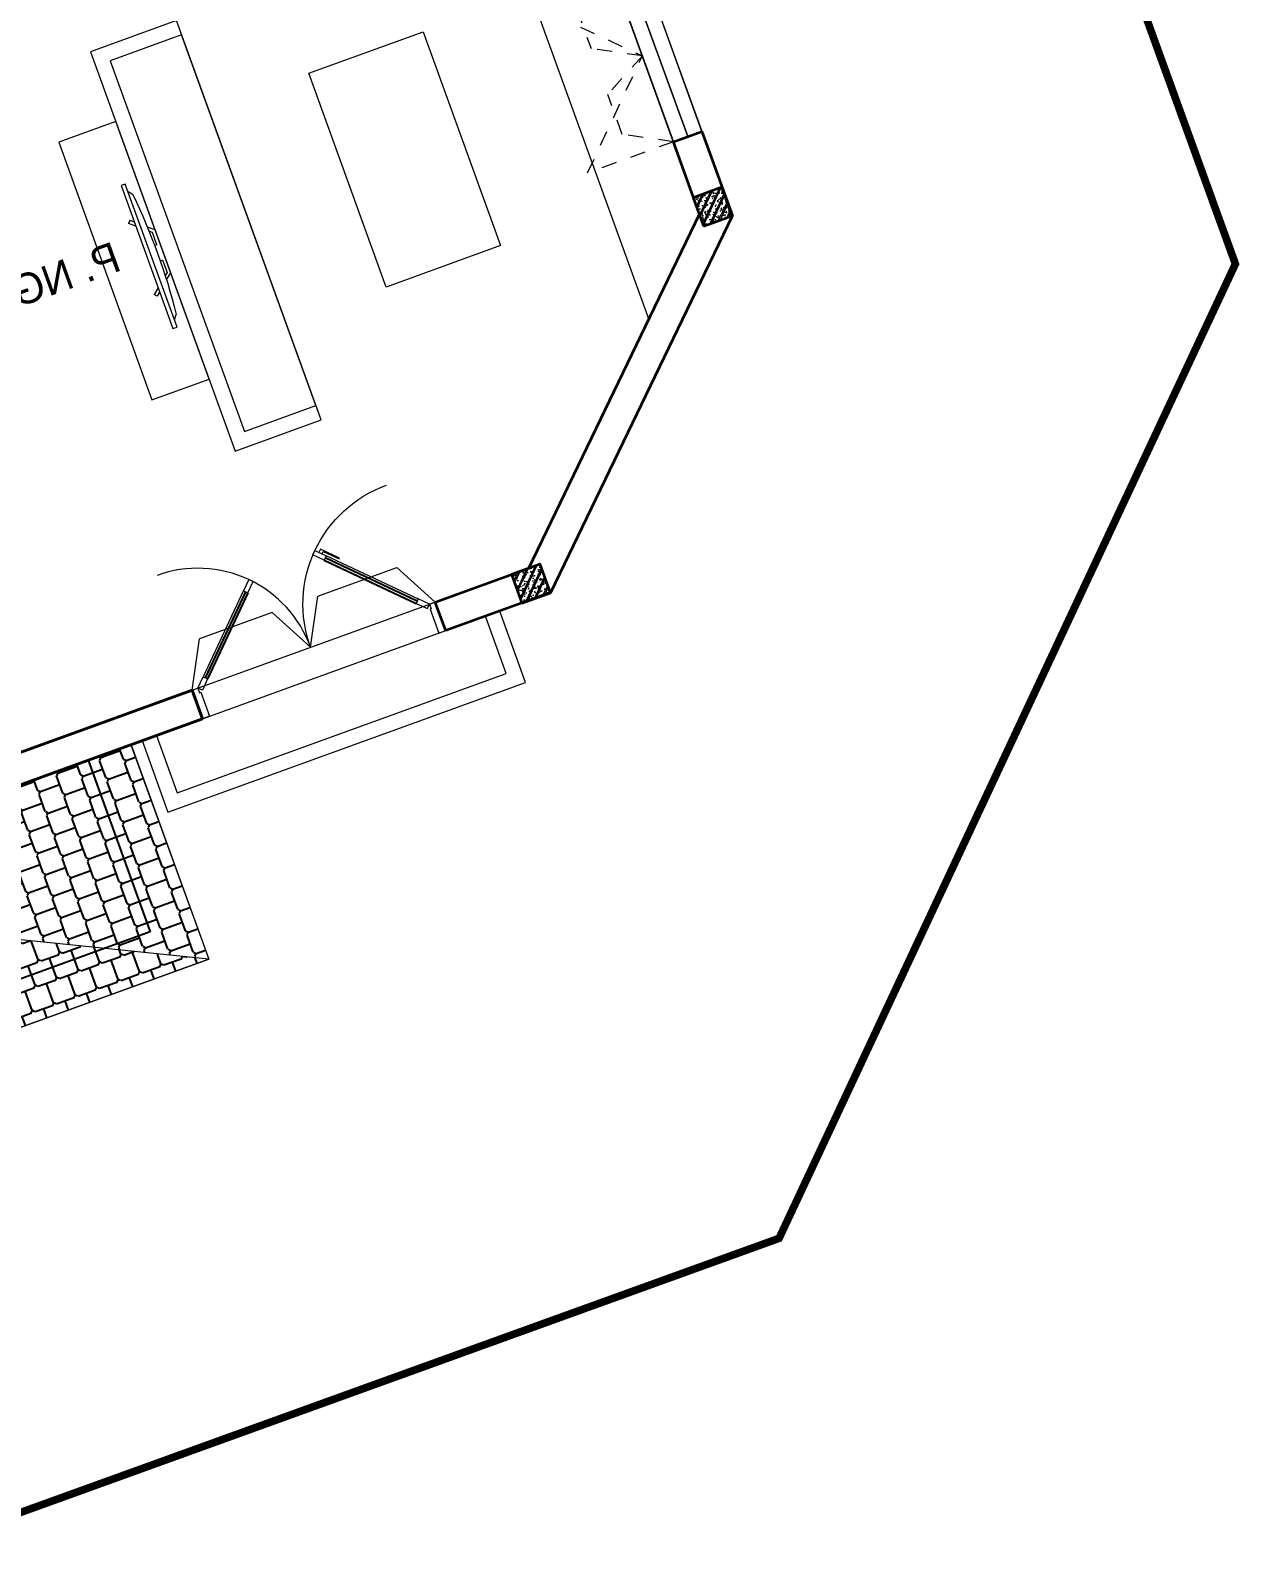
# Model space of a CAD drawing. Header units: metres. Extents: x 568332 to 569219, y 2065964 to 2066430.
# Drawn here: x 568610.11 to 568618.06, y 2066341.82 to 2066351.83 of the extents above; entities that cross this region are included whole.
import ezdxf

# ---------------------------------------------------------------- set-up
doc = ezdxf.new("R2010")
doc.units = ezdxf.units.M
for name, pattern in [('$AUDIT_BAD_LTYPE2', [0]), ('HIDDEN', [0.375, 0.25, -0.125]), ('HIDDEN2', [0.1875, 0.125, -0.0625])]:
    doc.linetypes.add(name, pattern=pattern)
doc.layers.get('0').update_dxf_attribs({"linetype": 'CONTINUOUS'})
doc.layers.get('DEFPOINTS').update_dxf_attribs({"linetype": 'CONTINUOUS'})
for name, color, linetype, lineweight in [('-DOOR', 137, 'CONTINUOUS', 9), ('-FURNITURE', 46, 'CONTINUOUS', 9), ('-HATCH', 8, 'CONTINUOUS', 5), ('-LINE1', 7, 'CONTINUOUS', 18), ('-LINE2', 252, 'CONTINUOUS', 9), ('-STEEL1', 1, 'CONTINUOUS', 35), ('-WALL', 4, 'CONTINUOUS', 35), ('TEXT25', 2, 'CONTINUOUS', 13)]:
    doc.layers.add(name, color=color, linetype=linetype, lineweight=lineweight)
for name, color, linetype in [('13. NET HATCH', 252, 'CONTINUOUS'), ('APOLIC', 7, 'CONTINUOUS'), ('LoLK', 6, 'CONTINUOUS'), ('TIMDUONG', 1, 'CONTINUOUS')]:
    doc.layers.add(name, color=color, linetype=linetype)
doc.styles.add('SVN_AVO_thuong', font='')
doc.styles.get('SVN_AVO_thuong').set_extended_font_data('SVN-Avo')

# ---------------------------------------------------------------- blocks, each defined once
blk = doc.blocks.new('*U292')
at = {"ltscale": 0.3}
for points in [[(1072.648608955455, 0, 0.4142135623730951), (50, 1022.648608955455, 0.4142135623730951)], [(1072.648608955456, 0, -0.4142135623730951), (2040.997291771643, 968.3486828161876, -0.4142135623730951)]]:
    blk.add_lwpolyline(points, format="xyb", dxfattribs=at)
for points in [[(704.4658889366618, 654.4658889366615), (120.7106781186548, 70.71067811865474)], [(702.4110880447375, 652.4110880447372), (730.6953592921994, 624.1268167972753), (801.4060374108542, 694.8374949159302), (773.1217661633923, 723.1217661633921), (702.4110880447375, 652.4110880447372)], [(1426.98204971791, 614.0152420537327), (1398.697778470448, 585.730970806271), (1327.987100351793, 656.4416489249254), (1356.271371599255, 684.7259201723875), (1426.98204971791, 614.0152420537327)], [(1424.927248825986, 616.0700429456567), (1970.286613652989, 70.71067811865441)], [(120.7106781186548, 70.71067811865474), (148.9949493661167, 42.42640687119284), (78.2842712474619, -28.2842712474619), (50, 0), (120.7106781186548, 70.71067811865474)], [(1970.286613652989, 70.71067811865441), (1942.002342405526, 42.42640687119251), (2012.713020524181, -28.28427124746213), (2040.997291771643, -2.273736754432321e-13), (1970.286613652989, 70.71067811865441)]]:
    blk.add_lwpolyline(points)
for points in [[(607.832537065732, 597.8121955390618), (727.7715124857222, 717.7511709590519), (747.7613417223872, 697.761341722387), (727.7715124857427, 677.7715124857425), (711.7796490964148, 693.7633758750703), (611.8305029130692, 593.8142296917247)], [(0, 0), (50, 0), (50, -40), (60, -40), (60, -245.9999999543969), (0, -245.9999999543969)], [(2090.997291771643, 0), (2040.997291771643, 0), (2040.997291771643, -40), (2030.997291771643, -40), (2030.997291771643, -245.9999999543969), (2090.997291771643, -245.9999999543969)]]:
    blk.add_lwpolyline(points, close=True)
at = {"layer": 'APOLIC', "linetype": '$AUDIT_BAD_LTYPE2'}
for p, q in [((134.8528137423857, 56.56854249492379), (716.5532236684685, 638.2689524210064)), ((730.6953592921994, 624.1268167972753), (148.9949493661167, 42.42640687119284)), ((1398.697778470448, 585.730970806271), (1942.002342405526, 42.42640687119251)), ((1956.144478029257, 56.56854249492335), (1412.839914094179, 599.8731064300016))]:
    blk.add_line(p, q, dxfattribs=at)
blk = doc.blocks.new('XR.MB.LM123$0$tvi 1')
blk.add_lwpolyline([(28.54445810673496, -2.291926648467779e-10), (28.54445810673496, -999.9999999999964), (-7.275957614183426e-12, -1000), (0, 0)], close=True)
for points in [[(28.54445810680045, -50.31958968611434), (52.37372755713295, -80.86315460130209)], [(-24.09820395050338, -235.5599978379832), (-39.09879504836863, -251.7939635238108)], [(0, -284.7849796677438), (-39.09879504836863, -251.7939635238108)], [(0, -255.9952397129928), (-24.09820395050338, -235.5599978379832)], [(69.66229681991535, -315.0836646851385), (111.1934016081432, -350.2927865858655), (111.193401608034, -649.712917566063), (69.68611289083492, -684.9110379843005)], [(89.09002233762294, -445.7449799550195), (89.09002233762294, -359.9578938602899), (70.91298945683957, -344.6203678706661)], [(89.09002233762294, -445.7449799550195), (73.49991829216015, -445.7449799550232)], [(89.09002233768115, -554.2550200447404), (89.09002233773936, -640.0421061392371), (70.91298945678864, -655.3796321293303)], [(89.09002233768115, -554.2550200447404), (73.49991829216015, -554.2550200447404)], [(0, -715.2150203320198), (-39.09879504836863, -748.2060364759491)], [(-24.09820395050338, -764.4400021620095), (-39.09879504836863, -748.2060364759491)], [(0, -744.004760287), (-24.09820395050338, -764.4400021620095)], [(28.54445810674224, -949.680410313882), (52.37372755713295, -919.1368453984578)]]:
    blk.add_lwpolyline(points)
blk.add_arc((-4025.16618952866, -499.9999999999964), 4099.025185406737, 354.1310878512652, 5.868912148527433)
blk = doc.blocks.new('D12')
at = {"layer": '-DOOR'}
for p, q in [((0, 200.0213350024052), (1200, 200.0213350024052)), ((0, 100), (1200, 100.2985981091746)), ((0, 0), (1200, 0.2985981091745802))]:
    blk.add_line(p, q, dxfattribs=at)
at = {"layer": '-LINE2', "linetype": 'HIDDEN2', "ltscale": 10}
for p, q in [((0, 200), (0, 800)), ((0, 800), (600, 200.0213350024052)), ((1200, 800), (600, 200.0213350024052)), ((1200, 200), (1200, 800)), ((1200, 200), (1200, 800)), ((0, 200.0213350024052), (160.3887441940024, 500)), ((160.3887441940024, 500), (439.4600093320769, 500.1492614196613)), ((600, 200.0213350024052), (439.4600093320769, 500.1492614196613)), ((600, 200.0213350024052), (760.5399906679231, 500.1492614196613)), ((1039.611255805998, 500), (760.5399906679231, 500.1492614196613)), ((1200, 200.0213350024052), (1039.611255805998, 500))]:
    blk.add_line(p, q, dxfattribs=at)
blk = doc.blocks.new('18x35')
at = {"layer": '-HATCH'}
h = blk.add_hatch(dxfattribs=at)
h.set_pattern_fill('CHAU-01', color=256, scale=10, angle=-1.272221872585407e-14, pattern_type=2)
h.set_pattern_definition([(49.99999999999999, (0, 0), (71.72601826007535, -6.275213498259527), [7.5, -82.5]), (355, (0, 0), (-13.87513336129999, 75.21921337000119), [6, -66]), (100.4514, (5.977167999997619, -0.5229339999999638), (57.85093817140217, 68.94395420609534), [6.374019000000001, -70.1142112]), (46.18419999999998, (0, 20), (106.7241048625644, -16.55190143290183), [11.25, -123.75]), (96.63559999999998, (8.89367449999554, 18.62066930000003), (93.46627055487036, 97.41178709004416), [9.561028799999994, -105.1713]), (351.1842, (0, 20), (93.46619451336275, 97.41186009253245), [9, -99]), (20.99999999999998, (10, 15), (59.69070521184616, -40.2618890665339), [7.5, -82.5]), (326.0000000000001, (10, 15), (24.33153319215819, 72.5150045046853), [6, -66]), (71.45139999999999, (14.97422329999972, 11.64483940000002), (84.022262858149, 32.25304967099522), [6.374019000000001, -70.1142112]), (37.49999999999998, (0, 0), (1.215985531729074, 33.28938538313115), [0, -65.19999999999999, 0, -67, 0, -66.25]), (7.499999999999987, (0, 0), (26.30695374421487, 39.44117118823602), [0, -38.2, 0, -63.7, 0, -25.25]), (327.5, (-22.30000000000291, 0), (53.3822436172409, -2.255487173437988), [0, -25, 0, -78, 0, -103.5]), (317.5, (-32.30000000000291, 0), (58.31861693423862, 10.01049823323176), [0, -32.5, 0, -51.8, 0, -73.5]), (44.99999999999999, (0, 0), (-30.05203820042826, 30.05203820042828), []), (44.99999999999999, (0, 12.25), (-30.05203820042826, 30.05203820042828), [])])
h.paths.add_polyline_path([(96508.03118051568, 47993.04977023201), (96508.03118051568, 47793.04977023201), (96708.03118051568, 47793.04977023201), (96708.03118051568, 47993.04977023201)])
at = {"layer": '-STEEL1'}
blk.add_lwpolyline([(96508.03118051568, 47793.04977023201), (96708.03118051568, 47793.04977023201), (96708.03118051568, 47993.04977023201), (96508.03118051568, 47993.04977023201)], close=True, dxfattribs=at)
blk = doc.blocks.new('M2-T3.4')
at = {"layer": '13. NET HATCH'}
h = blk.add_hatch(dxfattribs=at)
h.set_pattern_fill('MAIGO-12', color=256, scale=0.3, angle=109.8828506918081)
h.set_pattern_definition([(109.8828506918081, (568377.9302227545, 2066229.485697448), (-0.1665658518469434, 0.01951453300753326), [0.12, -0.03, 0.12, -0.03]), (199.8828506918081, (568377.9212183765, 2066229.466490127), (-0.1155511375141926, -0.1215439616730347), [0.135, -0.165]), (154.8828506918081, (568377.9404256974, 2066229.457485749), (-0.1665658518501123, 0.01951453300790453), [0.021213203436, -0.4030508652000001]), (244.882850691808, (568377.9302227545, 2066229.485697448), (-0.115551137516391, -0.1215439616753471), [0.021213203436, -0.4030508652000001])])
h.paths.add_polyline_path([(568590.9221460863, 2066339.960123439), (568588.006842461, 2066338.906250961), (568588.5169896042, 2066337.495666014)])
h = blk.add_hatch(dxfattribs=at)
h.set_pattern_fill('MAIGO-12', color=256, scale=0.3, angle=19.88285069180808)
h.set_pattern_definition([(19.88285069180808, (568378.04546668, 2066229.431671179), (0.01951453300753325, 0.1665658518469434), [0.12, -0.03, 0.12, -0.03]), (109.8828506918081, (568378.0262593591, 2066229.440675558), (-0.1215439616730347, 0.1155511375141926), [0.135, -0.165]), (64.88285069180809, (568378.0172549811, 2066229.421468236), (0.01951453300790452, 0.1665658518501123), [0.02121320343600001, -0.4030508652000001]), (154.8828506918081, (568378.04546668, 2066229.431671179), (-0.1215439616753471, 0.115551137516391), [0.021213203436, -0.4030508652000001])])
h.paths.add_polyline_path([(568591.4322014912, 2066338.549971194), (568588.5169896042, 2066337.495666014), (568590.9221460863, 2066339.960123439)])
at = {"layer": '-DOOR'}
for p, q in [((568582.3241946254, 2066340.797454059), (568582.7322537252, 2066339.669207547)), ((568582.5447986976, 2066339.601395599), (568582.1367580153, 2066340.729650558)), ((568582.2305639144, 2066340.763576066), (568582.6386230141, 2066339.635329554)), ((568587.4690564617, 2066338.924723956), (568585.8703876847, 2066338.346579808)), ((568587.5370789943, 2066338.736647019), (568585.9384102174, 2066338.158502871))]:
    blk.add_line(p, q, dxfattribs=at)
at = {"layer": '-FURNITURE'}
for points in [[(568583.6034967446, 2066338.876319947), (568582.9042524885, 2066339.194256722), (568581.6474510318, 2066342.667756842), (568582.1646516799, 2066342.854805793)], [(568586.2453251377, 2066339.950707972), (568585.681091159, 2066339.746649115), (568584.7318815229, 2066342.371266035), (568585.2961155017, 2066342.575324892)], [(568586.1172763316, 2066340.010737159), (568585.6470813494, 2066339.840688111), (568584.7658913325, 2066342.277227038), (568585.2360863148, 2066342.447276086)], [(568585.4623192566, 2066342.115771828), (568585.8384752424, 2066342.251811066), (568586.4506518145, 2066340.559109129), (568586.0744958287, 2066340.423069891)], [(568584.2849585906, 2066341.548802859), (568583.5328990939, 2066341.276815692), (568584.041036535, 2066339.871787683), (568584.7930960318, 2066340.14377485)]]:
    blk.add_lwpolyline(points, close=True, dxfattribs=at)
at = {"layer": '-LINE1'}
for points in [[(568590.9221460863, 2066339.960123439), (568588.006842461, 2066338.906250961), (568588.5169896042, 2066337.495666014), (568590.9221460863, 2066339.960123439)], [(568591.4322014912, 2066338.549971194), (568588.5169896042, 2066337.495666014), (568590.9221460863, 2066339.960123439), (568590.9221460863, 2066339.960123439), (568591.4322049057, 2066338.549972429)], [(568587.9339890477, 2066338.880205632), (568588.1040457167, 2066338.409989576), (568585.7530555628, 2066337.559786484), (568585.5830141363, 2066338.029960393)], [(568587.8399500512, 2066338.846195822), (568587.9759963009, 2066338.470020449), (568585.8130853594, 2066337.687833603), (568585.6770531327, 2066338.063970202)]]:
    blk.add_lwpolyline(points, dxfattribs=at)
blk.add_lwpolyline([(568588.5169896042, 2066337.495666014), (568591.4322049057, 2066338.549972429), (568590.9222067625, 2066339.960145383), (568588.006991461, 2066338.905838968)], close=True, dxfattribs=at)
at = {"layer": '-LINE2', "linetype": 'HIDDEN2', "ltscale": 10}
for p, q in [((568586.7392635592, 2066338.979643462), (568587.2162107365, 2066339.152267077)), ((568587.4690696368, 2066338.924696639), (568587.2162107365, 2066339.152267077)), ((568586.6904650225, 2066338.642978566), (568586.7392635592, 2066338.979643462)), ((568586.4377636814, 2066338.870604087), (568585.9191862216, 2066338.683244704)), ((568586.6906210756, 2066338.643035003), (568586.4377636814, 2066338.870604087)), ((568585.8703876847, 2066338.346579808), (568585.9191862216, 2066338.683244704))]:
    blk.add_line(p, q, dxfattribs=at)
at = {"layer": '-WALL'}
for p, q in [((568582.7324489318, 2066339.669264088), (568582.5447986976, 2066339.601395599)), ((568582.9042524885, 2066339.194256722), (568582.7324489318, 2066339.669264088)), ((568582.5447986976, 2066339.601395599), (568582.7453742819, 2066339.046793062)), ((568585.2567246435, 2066338.12461989), (568582.9042524885, 2066339.194256722)), ((568585.2481183638, 2066337.908829645), (568582.7453742819, 2066339.046793062)), ((568585.8703985057, 2066338.346559), (568585.2567246435, 2066338.12461989)), ((568585.9384181252, 2066338.158481006), (568585.8703985057, 2066338.346559)), ((568585.2481183638, 2066337.908829645), (568585.9384181252, 2066338.158481006))]:
    blk.add_line(p, q, dxfattribs=at)
blk.add_lwpolyline([(568588.9472497589, 2066339.246669096), (568588.9472497589, 2066339.246669096), (568587.5370789943, 2066338.736647019), (568587.4690593752, 2066338.924725012), (568588.8792301398, 2066339.434747089), (568588.9472497589, 2066339.246669096)], dxfattribs=at)
blk.add_lwpolyline([(568588.8792301398, 2066339.434747089), (568587.4690593752, 2066338.924725012), (568587.5370789943, 2066338.736647019), (568588.9472497589, 2066339.246669096)], close=True, dxfattribs=at)
at = {"layer": 'DEFPOINTS', "linetype": 'HIDDEN', "ltscale": 5}
blk.add_lwpolyline([(568588.697077165, 2066337.879812432), (568591.3301690657, 2066338.8320871), (568590.922051351, 2066339.960555058), (568588.2889594503, 2066339.00828039)], close=True, dxfattribs=at)
at = {"layer": 'TIMDUONG', "color": 1, "linetype": 'HIDDEN', "ltscale": 10, "const_width": 0.05}
blk.add_lwpolyline([(568585.140864188, 2066355.946537791), (568574.7965445638, 2066352.205541732), (568580.4083197439, 2066336.688971124), (568586.8107224401, 2066333.687823556), (568592.4516101531, 2066335.732052325)], close=True, dxfattribs=at)
at = {"layer": '-DOOR', "xscale": 0.000813008130081301, "yscale": 0.000813008130081301, "zscale": 0.000813008130081301, "rotation": 19.88285069180808}
blk.add_blockref('*U292', (568585.8703985056, 2066338.346559), dxfattribs=at)
at = {"layer": '-FURNITURE', "extrusion": (0, 0, -1), "xscale": -0.001, "yscale": 0.001, "zscale": 0.001, "rotation": 160.1208390306003}
blk.add_blockref('XR.MB.LM123$0$tvi 1', (-568586.0453076515, 2066340.830617748), dxfattribs=at)
at = {"layer": '-STEEL1', "xscale": -0.001, "yscale": 0.001, "zscale": 0.001, "rotation": 19.88285069180808}
for p in [(568689.9446862481, 2066326.993623835), (568692.4474454412, 2066325.855725797)]:
    blk.add_blockref('18x35', p, dxfattribs=at)
at = {"xscale": -0.001, "yscale": 0.001, "zscale": 0.001, "rotation": 289.882850691808}
blk.add_blockref('D12', (568582.5441757322, 2066339.601187928), dxfattribs=at)
at = {"layer": 'TEXT25', "style": 'SVN_AVO_thuong'}
blk.add_text('P. NGỦ MASTER', height=0.2, rotation=19.8828506924221, dxfattribs=at).set_placement((568586.0494803754, 2066341.337688914))

msp = doc.modelspace()

# ---------------------------------------------------------------- block references
at = {"layer": 'LoLK', "xscale": -1, "rotation": 39.79156131912639}
msp.add_blockref('M2-T3.4', (2327950.914995571, 842512.5659667171), dxfattribs=at)

doc.saveas('drawing.dxf')
